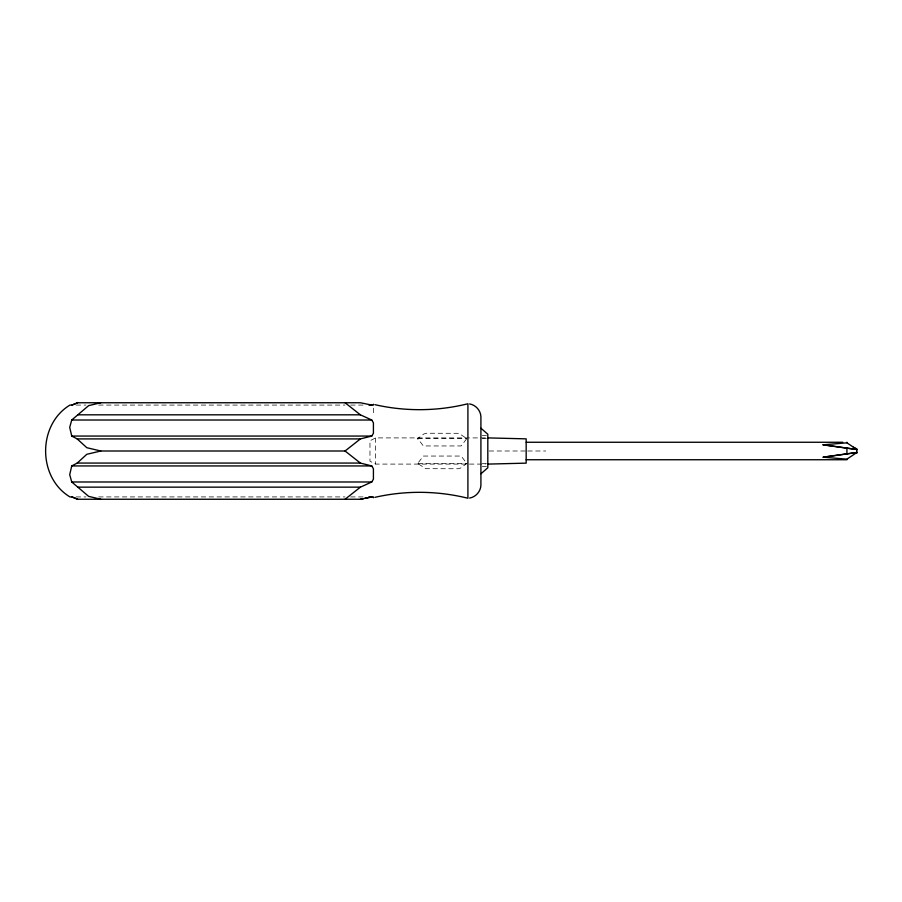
<?xml version="1.0" encoding="UTF-8"?>
<svg xmlns="http://www.w3.org/2000/svg" width="902" height="902" viewBox="0 0 902 902"><rect width="100%" height="100%" fill="white"/><g stroke="black" fill="none" stroke-linecap="round" stroke-linejoin="round"><path stroke-width="0.68" stroke-dasharray="4.51 3.38" d="M466.537 438.913L461.159 445.949L423.354 445.949L417.976 438.913L417.22 438.913L423.85 433.975L426.499 433.242L458.836 433.31L467.292 438.913M467.292 463.087L460.663 468.025L458.013 468.758L425.676 468.69L417.22 463.087L417.976 463.087L423.354 456.051L461.159 456.051L466.537 463.087M485.355 437.91L375.638 437.91L369.967 440.762L369.967 461.238L375.638 464.09L485.355 464.09M76.14 405.077L85.994 405.077M98.668 405.077L345.026 405.077M350.652 405.077L364.735 405.077M482.288 435.452L486.426 435.452M417.953 438.361L466.56 438.361M482.288 438.316L486.426 438.316M489.188 451L526.396 451M527.771 451L545.687 451M417.953 463.639L466.56 463.639M482.288 463.684L486.426 463.684M482.288 466.548L486.426 466.548M76.14 496.923L85.994 496.923M98.668 496.923L345.026 496.923M350.652 496.923L364.735 496.923M375.638 437.91L375.638 464.09M373.417 408.211L373.417 414.243"/><path stroke-width="1.35" d="M345.071 499.246L360.417 487.148L371.771 481.984L373.417 479.188L373.417 468.736L371.771 465.939L360.372 463.064L77.211 463.064L71.743 465.939L69.713 474.632L71.732 481.984L88.644 496.371L100.81 499.246M100.81 402.754L88.644 405.629L71.732 420.016L69.713 427.368L71.743 436.061L77.177 438.913L360.417 438.913L371.771 436.061L373.417 433.264L373.417 422.812L371.771 420.016L360.372 414.819L345.071 402.754M77.211 463.064L86.817 454.292L100.81 451L345.071 451L360.372 463.064M481.003 473.742L487.813 467.743L487.813 434.257L481.003 428.258M345.071 451L360.417 438.913M856.9 452.477L846.922 459.174L823.165 457.179L856.9 452.477L823.165 457.179M364.803 498.344L371.771 496.923L360.417 499.246L77.685 499.246L71.923 496.923L69.939 496.923C37.512 477.361 37.512 424.639 69.939 405.077L71.923 405.077L77.685 402.754L360.417 402.754L371.771 405.077M71.923 405.077L77.707 402.754M469.581 498.062C475.737 497.081 480.687 491.477 480.913 485.253L480.913 416.747C480.687 410.523 475.737 404.919 469.581 403.938M374.905 497.34C405.415 490.361 437.538 490.677 467.912 498.242L467.912 403.758C437.538 411.323 405.415 411.639 374.905 404.66M360.372 499.246L363.495 498.671M823.165 444.821L846.922 442.826L856.9 449.523L823.165 444.821L856.9 449.523M368.952 405.077L373.417 405.077L373.417 404.276M78.091 414.819L360.372 414.819M71.732 420.016L371.771 420.016M71.743 436.061L371.771 436.061M488.129 437.91L526.17 438.857L526.17 463.143L488.129 464.09M526.17 442.262L842.727 442.262M526.17 459.738L846.922 459.738L846.922 459.174M71.743 465.939L371.771 465.939M71.732 481.984L371.771 481.984M78.068 487.148L360.417 487.148M368.952 496.923L373.417 496.923L373.417 497.724M100.81 451L86.817 447.708L77.177 438.913M77.707 499.246L71.923 496.923M853.36 447.245L856.9 448.914L856.9 453.086M846.922 442.262L846.922 442.826M846.922 448.08L846.922 453.92"/></g></svg>
